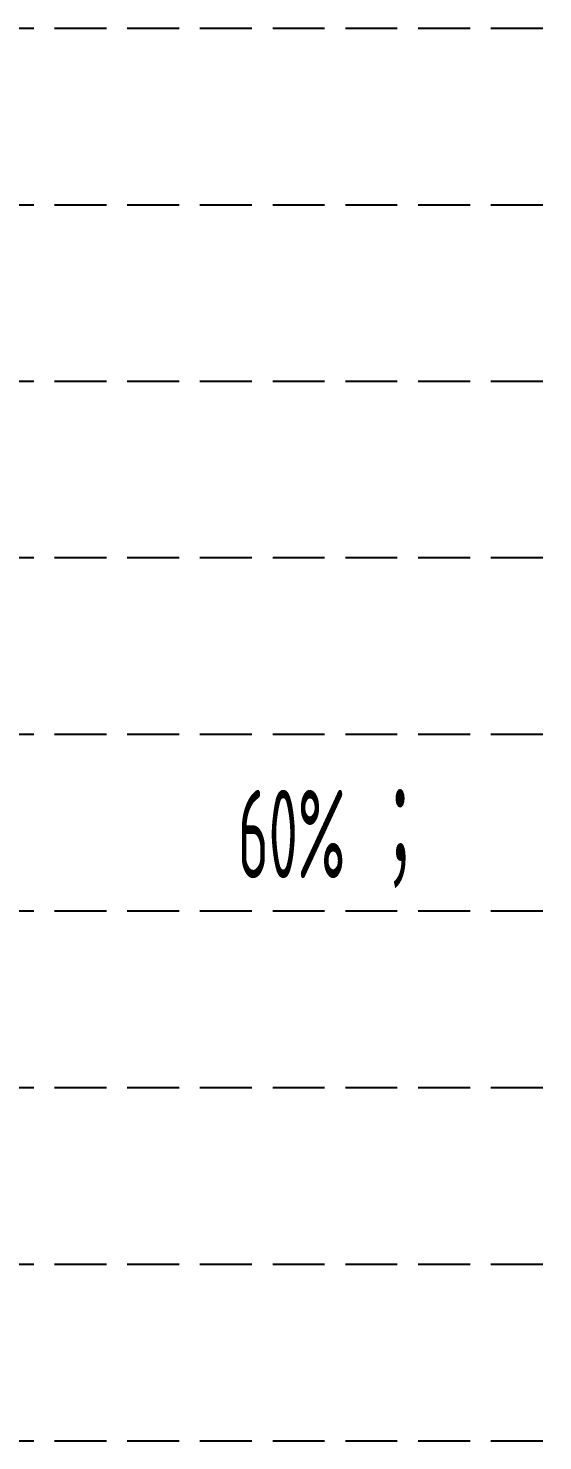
# Model space of a CAD drawing. Extents: x 1109697 to 1467097, y -139975 to 53891.
# Drawn here: x 1268361 to 1270838, y -131878 to -125078 of the extents above; entities that cross this region are included whole.
import ezdxf

# ---------------------------------------------------------------- set-up
doc = ezdxf.new("R2010")
doc.units = 0
doc.header["$LTSCALE"] = 1000
doc.header["$MEASUREMENT"] = 0
doc.linetypes.add('DASH', pattern=[0.35, 0.25, -0.1])
doc.layers.add('0稿纸', color=2, linetype='DASH', plot=False)
doc.layers.add('PUB_TEXT', color=7, linetype='Continuous')
doc.styles.get("Standard").update_dxf_attribs({"font": 'gbenor.shx', "bigfont": 'gbcbig.shx'})

msp = doc.modelspace()

# ---------------------------------------------------------------- linework, layer by layer
at = {"layer": '0稿纸'}
for p, q in [((1253437.5, -125078.1, 0), (1270837.5, -125078.1, 0)), ((1253437.5, -125928.1, 0), (1270837.5, -125928.1, 0)), ((1270837.5, -126778.1, 0), (1253437.5, -126778.1, 0)), ((1270837.5, -127628.1, 0), (1253437.5, -127628.1, 0)), ((1270837.5, -128478.1, 0), (1253437.5, -128478.1, 0)), ((1270837.5, -129328.1, 0), (1253437.5, -129328.1, 0)), ((1253437.5, -130178.1, 0), (1270837.5, -130178.1, 0)), ((1253437.5, -131028.1, 0), (1270837.5, -131028.1, 0)), ((1253437.5, -131878.1, 0), (1270837.5, -131878.1, 0))]:
    msp.add_line(p, q, dxfattribs=at)

# ---------------------------------------------------------------- texts
at = {"layer": 'PUB_TEXT'}
for s, height, width, p in [('60%', 425, 0.564706, (1269370.3, -129169.5, 0)), ('；', 500, 0.8, (1270078.8, -129169.5, 0))]:
    msp.add_text(s, height=height, dxfattribs=dict(at, width=width)).set_placement(p)

doc.saveas('drawing.dxf')
